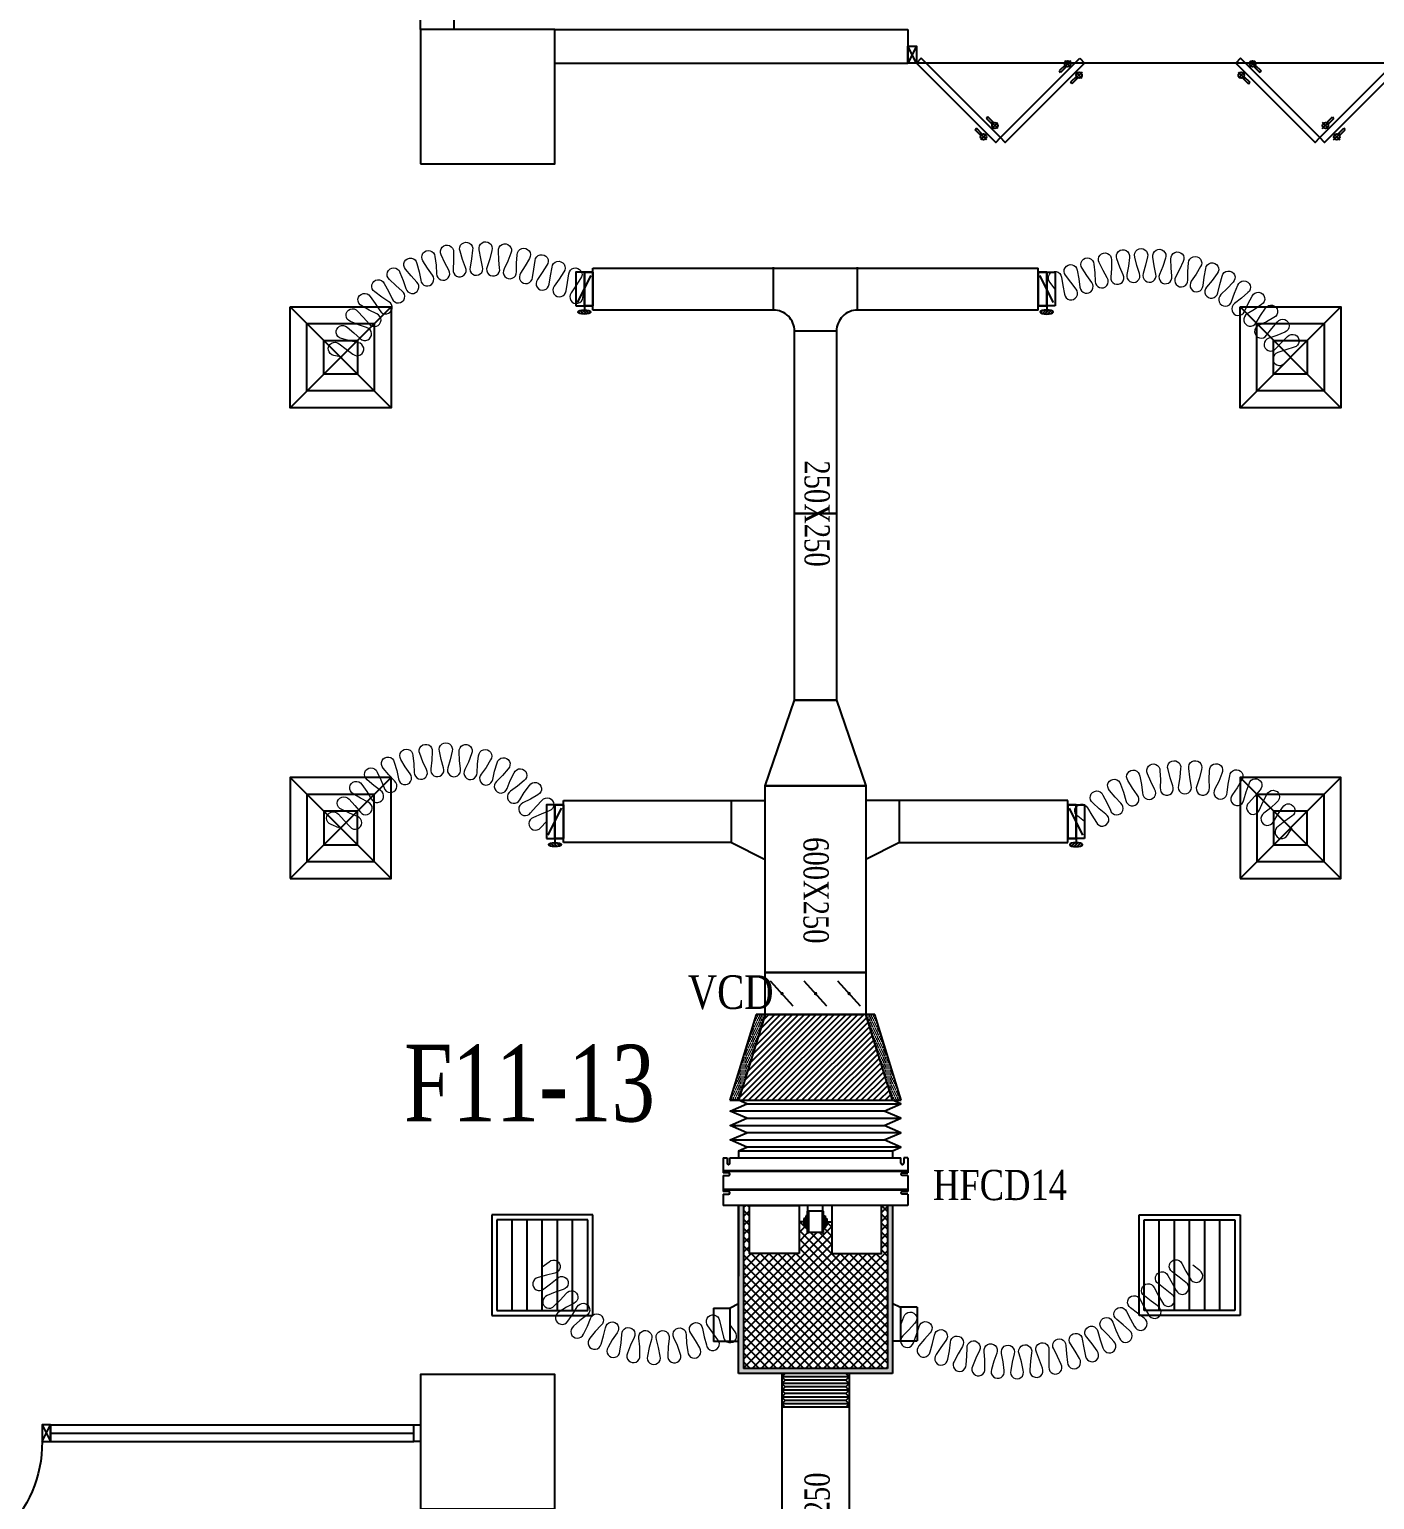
# Model space of a CAD drawing. Header units: metres. Extents: x 352651 to 1421851, y -87441 to -24441.
# Drawn here: x 1266957 to 1274959, y -57281 to -48536 of the extents above; entities that cross this region are included whole.
import ezdxf
from ezdxf.enums import TextEntityAlignment as Align

# ---------------------------------------------------------------- set-up
doc = ezdxf.new("R2010")
doc.units = ezdxf.units.M
doc.header["$LTSCALE"] = 300
doc.header["$MEASUREMENT"] = 0
for name, color, linetype in [('bat noi mem', 4, 'CONTINUOUS'), ('CUA', 8, 'CONTINUOUS'), ('CUAGIO', 2, 'CONTINUOUS'), ('HATCH', 145, 'CONTINUOUS'), ('KT', 1, 'CONTINUOUS'), ('THAY', 9, 'CONTINUOUS'), ('thiet bi', 11, 'CONTINUOUS'), ('TUONG', 7, 'CONTINUOUS'), ('vach', 6, 'CONTINUOUS')]:
    doc.layers.add(name, color=color, linetype=linetype)
doc.layers.add('noi mem', color=5, linetype='BATTING', lineweight=0)
doc.styles.add('PHU', font='vntimeh.shx', dxfattribs={"width": 0.8})
doc.styles.add('ROMANS', font='romans.shx', dxfattribs={"width": 0.75, "bigfont": 'romancvn.shx'})
doc.linetypes.add('BATTING', pattern='A,0.0001,-0.1,[134,ltypeshp.shx,S=0.1,R=0,X=-0.1,Y=0],-0.2,[134,ltypeshp.shx,S=0.1,R=180,X=0.1,Y=0],-0.1', length=0.4001)
pattern_1 = [(360, (715964.366, -112352.864), (6.25, -12.5), [0, -12.5])]

# ---------------------------------------------------------------- blocks, each defined once
blk = doc.blocks.new('SAG')
at = {"layer": 'CUAGIO'}
for p, q in [((-300, 300), (-300, -300)), ((300, 300), (-300, 300)), ((300, -300), (300, 300)), ((-300, -300), (300, -300))]:
    blk.add_line(p, q, dxfattribs=at)
at = {"layer": 'CUAGIO', "color": 8}
for p, q in [((-270, 270), (-270, -270)), ((270, 270), (-270, 270)), ((-180, -270), (-180, 270)), ((-90, -270), (-90, 270)), ((0, -270), (0, 270)), ((90, -270), (90, 270)), ((180, -270), (180, 270)), ((270, -270), (270, 270)), ((-270, -270), (270, -270))]:
    blk.add_line(p, q, dxfattribs=at)
blk = doc.blocks.new('c900')
at = {"layer": 'CUA', "ltscale": 0.2}
for p, q in [((22.3, 811.5), (22.3, 756.6)), ((50, 100), (50, 860)), ((90, 860), (50, 860)), ((90, 100), (90, 860)), ((117.7, 811.5), (117.7, 756.6)), ((46.9, 785.3), (-2.3, 785.3)), ((16.3, 769.1), (16.3, 719.8)), ((16.3, 719.8), (28.2, 719.8)), ((28.2, 769.1), (28.2, 719.8)), ((93.1, 785.3), (142.3, 785.3)), ((111.8, 769.1), (111.8, 719.8)), ((123.7, 719.8), (111.8, 719.8)), ((123.7, 769.1), (123.7, 719.8)), ((50, 100), (0, 0)), ((50, 0), (0, 100)), ((50, 0), (50, 100)), ((90, 100), (50, 100)), ((850, 0), (850, 100)), ((850, 0), (900, 100)), ((850, 100), (900, 0)), ((50, 0), (50, 0)), ((850, 0), (850, 0))]:
    blk.add_line(p, q, dxfattribs=at)
for points in [[(50, 100), (0, 100), (0, 0), (50, 0)], [(850, 100), (900, 100), (900, 0), (850, 0)]]:
    blk.add_lwpolyline(points, close=True, dxfattribs=at)
for centre in [(22.3, 785.3), (117.7, 785.3)]:
    blk.add_circle(centre, 17.3, dxfattribs=at)
blk.add_arc((90, 100), 760, 0, 90, dxfattribs=at)
blk = doc.blocks.new('cot1')
at = {"layer": 'vach'}
blk.add_lwpolyline([(-400, -400), (400, -400), (400, 400), (-400, 400)], close=True, dxfattribs=at)
blk = doc.blocks.new('SAD')
at = {"layer": 'CUAGIO', "color": 8}
for p, q in [((-300, -300), (300, 300)), ((300, -300), (-300, 300))]:
    blk.add_line(p, q, dxfattribs=at)
at = {"layer": 'CUAGIO'}
blk.add_lwpolyline([(300, -300), (300, 300), (-300, 300), (-300, -300)], close=True, dxfattribs=at)
at = {"layer": 'CUAGIO', "color": 8}
for points in [[(200, -200), (200, 200), (-200, 200), (-200, -200)], [(100, -100), (100, 100), (-100, 100), (-100, -100)]]:
    blk.add_lwpolyline(points, close=True, dxfattribs=at)
blk = doc.blocks.new('1-van gio D200')
at = {"layer": 'CUAGIO'}
h = blk.add_hatch(dxfattribs=at)
h.set_pattern_fill('ANSI31', color=256, scale=100, style=0)
edge = h.paths.add_edge_path()
edge.add_ellipse((486127, -58494), major_axis=(-38.1, 0), ratio=0.310482, start_angle=0, end_angle=360, ccw=False)
for p, q in [((486167, -58437.3), (486087.1, -58277.5)), ((486127, -58257.4), (486127, -58494))]:
    blk.add_line(p, q, dxfattribs=at)
at = {"layer": 'CUAGIO', "const_width": 3}
for points in [[(486127, -58457.4), (486177, -58457.4), (486177, -58257.4), (486077, -58257.4), (486077, -58457.4), (486127, -58457.4)], [(486167, -58437.3), (486087.1, -58277.5)], [(486127, -58257.4), (486127, -58494)]]:
    blk.add_lwpolyline(points, dxfattribs=at)
at = {"layer": 'CUAGIO'}
blk.add_lwpolyline([(486177, -58457.4), (486077, -58457.4), (486077, -58257.4), (486177, -58257.4)], close=True, dxfattribs=at)
at = {"layer": 'CUAGIO', "const_width": 5.35}
blk.add_lwpolyline([(486130.7, -58357.4, -1), (486123.3, -58357.4, -1)], format="xyb", close=True, dxfattribs=at)
at = {"layer": 'CUAGIO', "extrusion": (0, 0, -1)}
blk.add_ellipse((486127, -58494), major_axis=(-38.1, 0), ratio=0.310482, start_param=-1.570796, end_param=4.712389, dxfattribs=at)

msp = doc.modelspace()

# ---------------------------------------------------------------- hatches: boundary and pattern name
at = {"layer": 'CUAGIO'}
h = msp.add_hatch(dxfattribs=at)
h.set_pattern_fill('DOTS', color=2, scale=200, style=0)
h.set_pattern_definition(pattern_1)
h.paths.add_polyline_path([(1271280.8, -54395.8), (1271333.2, -54395.8), (1271175.2, -54905.8), (1271122.8, -54905.8)])
h = msp.add_hatch(dxfattribs=at)
h.set_pattern_fill('ANSI31', color=256, scale=200, style=0)
h.set_pattern_definition([(45, (445500.002, -62800), (-17.6776695, 17.6776695), [])])
h.paths.add_polyline_path([(1272091.2, -54905.8), (1271933.2, -54395.8), (1271333.2, -54395.8), (1271175.2, -54905.8)])
h = msp.add_hatch(dxfattribs=at)
h.set_pattern_fill('DOTS', color=2, scale=200, style=0)
h.set_pattern_definition(pattern_1)
h.paths.add_polyline_path([(1271933.2, -54395.8), (1271985.5, -54395.8), (1272143.5, -54905.8), (1272091.2, -54905.8)])
h = msp.add_hatch(dxfattribs=at)
h.set_pattern_fill('DOTS', color=2, scale=200, angle=-180, style=0)
h.set_pattern_definition([(180, (1870170.02, -86068.281), (-6.25, -12.5), [0, -12.5])])
h.paths.add_polyline_path([(1271205.2, -56500.8), (1271205.2, -55530.8), (1271175.2, -55530.8), (1271175.2, -56530.8), (1272091.2, -56530.8), (1272091.2, -55530.8), (1272061.2, -55530.8), (1272061.2, -56500.8)])
at = {"layer": 'CUAGIO', "ltscale": 1.5}
h = msp.add_hatch(dxfattribs=at)
h.set_pattern_fill('ANSI37', color=9, scale=300, angle=360, style=0)
h.set_pattern_definition([(45, (445500, 0), (-26.5165043, 26.5165043), []), (135, (445500, 0), (-26.5165043, -26.5165043), [])])
h.paths.add_polyline_path([(1271730, -55816.8), (1271730, -55629.4), (1271700.6, -55629.4), (1271700.6, -55649.6), (1271690, -55649.6), (1271690, -55665.4), (1271680.1, -55665.4), (1271680.1, -55690.3, -1), (1271673.7, -55692.4), (1271591.3, -55692.4, -1), (1271584.8, -55690.3), (1271584.8, -55665.4), (1271574.9, -55665.4), (1271574.9, -55649.6), (1271564.4, -55649.6), (1271564.4, -55629.4), (1271535, -55629.4), (1271535, -55816.8), (1271240, -55816.8), (1271240, -55530.8), (1271205.2, -55530.8), (1271205.2, -56500.8), (1272061.2, -56500.8), (1272061.2, -55530.8), (1272025, -55530.8), (1272025, -55816.8)])

# ---------------------------------------------------------------- linework, layer by layer
at = {"layer": 'bat noi mem'}
for p, q in [((1271175.2, -54905.8), (1272091.2, -54905.8)), ((1272041.2, -54970.1), (1271125.2, -54970.1)), ((1271225.2, -54927.3), (1272141.2, -54927.3)), ((1271125.2, -55055.8), (1272041.2, -55055.8)), ((1271225.2, -55013), (1272141.2, -55013)), ((1271125.2, -55141.5), (1272041.2, -55141.5)), ((1272141.2, -55098.7), (1271225.2, -55098.7)), ((1272141.2, -55184.4), (1271225.2, -55184.4)), ((1271453.2, -56530.8), (1271433.2, -56550.8)), ((1271833.2, -56550.8), (1271433.2, -56550.8)), ((1271433.2, -56550.8), (1271453.2, -56570.8)), ((1271453.2, -56570.8), (1271433.2, -56590.8)), ((1271813.2, -56530.8), (1271453.2, -56530.8)), ((1271813.2, -56570.8), (1271453.2, -56570.8)), ((1271813.2, -56530.8), (1271833.2, -56550.8)), ((1271833.2, -56550.8), (1271813.2, -56570.8)), ((1271813.2, -56570.8), (1271833.2, -56590.8)), ((1271833.2, -56590.8), (1271433.2, -56590.8)), ((1271433.2, -56590.8), (1271453.2, -56610.8)), ((1271453.2, -56610.8), (1271433.2, -56630.8)), ((1271833.2, -56630.8), (1271433.2, -56630.8)), ((1271433.2, -56630.8), (1271453.2, -56650.8)), ((1271453.2, -56650.8), (1271433.2, -56670.8)), ((1271813.2, -56610.8), (1271453.2, -56610.8)), ((1271813.2, -56650.8), (1271453.2, -56650.8)), ((1271833.2, -56590.8), (1271813.2, -56610.8)), ((1271813.2, -56610.8), (1271833.2, -56630.8)), ((1271833.2, -56630.8), (1271813.2, -56650.8)), ((1271813.2, -56650.8), (1271833.2, -56670.8)), ((1271833.2, -56670.8), (1271433.2, -56670.8)), ((1271433.2, -56670.8), (1271453.2, -56690.8)), ((1271453.2, -56690.8), (1271433.2, -56710.8)), ((1271833.2, -56710.8), (1271433.2, -56710.8)), ((1271433.2, -56710.8), (1271453.2, -56730.8)), ((1271813.2, -56690.8), (1271453.2, -56690.8)), ((1271813.2, -56730.8), (1271453.2, -56730.8)), ((1271833.2, -56670.8), (1271813.2, -56690.8)), ((1271813.2, -56690.8), (1271833.2, -56710.8)), ((1271833.2, -56710.8), (1271813.2, -56730.8))]:
    msp.add_line(p, q, dxfattribs=at)
for points in [[(1271175.2, -55205.8), (1271225.2, -55184.4), (1271125.2, -55141.5), (1271225.2, -55098.7), (1271125.2, -55055.8), (1271225.2, -55013), (1271125.2, -54970.1), (1271225.2, -54927.3), (1271175.2, -54905.8)], [(1272091.2, -55205.8), (1272141.2, -55184.4), (1272041.2, -55141.5), (1272141.2, -55098.7), (1272041.2, -55055.8), (1272141.2, -55013), (1272041.2, -54970.1), (1272141.2, -54927.3), (1272091.2, -54905.8)]]:
    msp.add_lwpolyline(points, dxfattribs=at)
at = {"layer": 'CUA', "ltscale": 0.2}
for p, q in [((1272233.2, -48736.2), (1272183.2, -48636.2)), ((1272233.2, -48636.2), (1272183.2, -48736.2)), ((1272233.2, -48636.2), (1272233.2, -48736.2)), ((1272233.2, -48636.2), (1272233.2, -48636.2)), ((1273117.3, -48748.4), (1273082.5, -48783.2)), ((1273082.5, -48783.2), (1273090.9, -48791.6)), ((1273125.7, -48756.8), (1273090.9, -48791.6)), ((1273151.5, -48722.6), (1273112.7, -48761.4)), ((1273150.4, -48758.5), (1273115.6, -48723.7)), ((1273219, -48790.1), (1273180.2, -48828.9)), ((1273183.1, -48791.2), (1273217.9, -48826)), ((1274147.3, -48790.1), (1274186.1, -48828.9)), ((1274183.2, -48791.2), (1274148.5, -48826)), ((1274214.8, -48722.6), (1274253.6, -48761.4)), ((1274215.9, -48758.5), (1274250.7, -48723.7)), ((1274240.6, -48756.8), (1274275.5, -48791.6)), ((1274249, -48748.4), (1274283.8, -48783.2)), ((1274283.8, -48783.2), (1274275.5, -48791.6)), ((1273184.9, -48815.9), (1273150, -48850.7)), ((1273158.4, -48859.1), (1273150, -48850.7)), ((1273193.2, -48824.3), (1273158.4, -48859.1)), ((1274173.1, -48824.3), (1274208, -48859.1)), ((1274181.5, -48815.9), (1274216.3, -48850.7)), ((1274208, -48859.1), (1274216.3, -48850.7)), ((1272658.1, -49057), (1272649.8, -49065.3)), ((1272692.9, -49091.8), (1272658.1, -49057)), ((1274673.4, -49091.8), (1274708.2, -49057)), ((1274708.2, -49057), (1274716.6, -49065.3)), ((1272582.2, -49132.9), (1272590.6, -49124.5)), ((1272617.1, -49167.7), (1272582.2, -49132.9)), ((1272625.4, -49159.3), (1272590.6, -49124.5)), ((1272684.6, -49100.2), (1272649.8, -49065.3)), ((1272718.7, -49126), (1272679.9, -49087.2)), ((1272682.8, -49124.9), (1272717.6, -49090.1)), ((1274647.6, -49126), (1274686.4, -49087.2)), ((1274683.5, -49124.9), (1274648.7, -49090.1)), ((1274681.7, -49100.2), (1274716.6, -49065.3)), ((1274740.9, -49159.3), (1274775.7, -49124.5)), ((1274749.3, -49167.7), (1274784.1, -49132.9)), ((1274784.1, -49132.9), (1274775.7, -49124.5)), ((1272651.2, -49193.5), (1272612.4, -49154.7)), ((1272650.2, -49157.6), (1272615.4, -49192.4)), ((1274715.1, -49193.5), (1274753.9, -49154.7)), ((1274716.2, -49157.6), (1274751, -49192.4))]:
    msp.add_line(p, q, dxfattribs=at)
at = {"layer": 'CUA', "linetype": 'Continuous'}
for p, q in [((1267083.2, -56836.2), (1269243.2, -56836.2)), ((1267083.2, -56886.2), (1269243.2, -56886.2)), ((1267083.2, -56936.2), (1269243.2, -56936.2))]:
    msp.add_line(p, q, dxfattribs=at)
at = {"layer": 'CUA', "ltscale": 0.2}
for points in [[(1272233.2, -48736.2), (1272183.2, -48736.2), (1272183.2, -48636.2), (1272233.2, -48636.2)], [(1272261.5, -48707.9), (1272233.2, -48736.2), (1272705.2, -49208.2), (1272733.4, -49179.9)], [(1273205.4, -48707.9), (1273233.7, -48736.2), (1272761.7, -49208.2), (1272733.4, -49179.9)], [(1274160.9, -48707.9), (1274132.6, -48736.2), (1274604.6, -49208.2), (1274632.9, -49179.9)], [(1275104.9, -48707.9), (1275133.2, -48736.2), (1274661.2, -49208.2), (1274632.9, -49179.9)]]:
    msp.add_lwpolyline(points, close=True, dxfattribs=at)
at = {"layer": 'CUA', "linetype": 'Continuous'}
msp.add_lwpolyline([(1269243.2, -56836.2), (1269283.2, -56836.2), (1269283.2, -56936.2), (1269243.2, -56936.2)], close=True, dxfattribs=at)
at = {"layer": 'CUA', "ltscale": 0.2}
for centre in [(1273133, -48741.1), (1273200.5, -48808.6), (1274165.8, -48808.6), (1274233.3, -48741.1), (1272700.3, -49107.5), (1274666.1, -49107.5), (1272632.7, -49175), (1274733.6, -49175)]:
    msp.add_circle(centre, 17.3, dxfattribs=at)
at = {"layer": 'CUAGIO'}
for p, q in [((1270308.2, -50205.6), (1270308.2, -49955.6)), ((1272958.2, -50205.6), (1272958.2, -49955.6)), ((1270133.2, -53373.4), (1270133.2, -53123.4)), ((1270133.2, -53123.4), (1271333.2, -53123.4)), ((1271133.2, -53373.4), (1271133.2, -53123.4)), ((1273133.2, -53123.4), (1271933.2, -53123.4)), ((1272133.2, -53373.4), (1272133.2, -53123.4)), ((1273133.2, -53373.4), (1273133.2, -53123.4)), ((1271133.2, -53373.4), (1270133.2, -53373.4)), ((1271133.2, -53373.4), (1271333.2, -53473.4)), ((1272133.2, -53373.4), (1271933.2, -53473.4)), ((1272133.2, -53373.4), (1273133.2, -53373.4)), ((1271500.1, -54345.1), (1271366.2, -54196.5)), ((1271700.1, -54345.1), (1271566.2, -54196.5)), ((1271900.1, -54345.1), (1271766.2, -54196.5)), ((1271175.2, -55530.8), (1271175.2, -55952.2)), ((1271205.2, -55530.8), (1271205.2, -56500.8)), ((1272061.2, -55530.8), (1272061.2, -56500.8)), ((1272138.8, -56136.8), (1272138.8, -56336.8)), ((1272238.5, -56136.8), (1272238.5, -56336.8)), ((1271025.5, -56141.5), (1271025.5, -56341.5)), ((1271125.2, -56341.5), (1271125.2, -56141.5)), ((1271125.2, -56341.5), (1271125.2, -56141.5)), ((1271125.2, -56341.5), (1271125.2, -56141.5)), ((1271125.2, -56341.5), (1271025.5, -56341.5)), ((1272091.2, -56336.8), (1272238.5, -56336.8)), ((1271433.2, -56530.8), (1271433.2, -58950.8)), ((1271833.2, -56530.8), (1271833.2, -58950.8))]:
    msp.add_line(p, q, dxfattribs=at)
at = {"layer": 'CUAGIO', "ltscale": 1.5}
msp.add_line((1270308.2, -49955.6), (1272958.2, -49955.6), dxfattribs=at)
at = {"layer": 'CUAGIO', "color": 2}
for p, q in [((1271383.2, -50205.6), (1271383.2, -49949.6)), ((1271883.2, -50205.6), (1271883.2, -49949.6)), ((1271758.2, -50330.6), (1271508.2, -50330.6)), ((1271333.2, -54395.8), (1271280.8, -54395.8)), ((1271348.7, -54395.8), (1271917.7, -54395.8)), ((1271985.5, -54395.8), (1271933.2, -54395.8)), ((1271175.2, -54905.8), (1271122.8, -54905.8)), ((1271122.8, -54905.8), (1272143.5, -54905.8)), ((1271175.2, -56530.8), (1271175.2, -55530.8)), ((1272091.2, -55530.8), (1272091.2, -56530.8)), ((1272091.2, -56530.8), (1271175.2, -56530.8)), ((1272061.2, -56500.8), (1271205.2, -56500.8)), ((1271833.2, -56730.8), (1271433.2, -56730.8))]:
    msp.add_line(p, q, dxfattribs=at)
at = {"layer": 'CUAGIO'}
for points in [[(1270308.2, -50180.6), (1270258.2, -50180.6), (1270258.2, -49980.6), (1270308.2, -49980.6)], [(1272958.2, -50180.6), (1273008.2, -50180.6), (1273008.2, -49980.6), (1272958.2, -49980.6)], [(1271758.2, -52525.8), (1271508.2, -52525.8), (1271508.2, -51415.8), (1271758.2, -51415.8)], [(1271933.2, -53035.8), (1271333.2, -53035.8), (1271508.2, -52525.8), (1271758.2, -52525.8)], [(1271933.2, -54145.8), (1271333.2, -54145.8), (1271333.2, -53035.8), (1271933.2, -53035.8)], [(1270133.2, -53348.4), (1270083.2, -53348.4), (1270083.2, -53148.4), (1270133.2, -53148.4)], [(1273133.2, -53348.4), (1273183.2, -53348.4), (1273183.2, -53148.4), (1273133.2, -53148.4)], [(1271333.2, -54145.8), (1271933.2, -54145.8), (1271933.2, -54395.8), (1271333.2, -54395.8)]]:
    msp.add_lwpolyline(points, close=True, dxfattribs=at)
msp.add_lwpolyline([(1272958.2, -50205.6), (1271883.2, -50205.6, 0.414214), (1271758.2, -50330.6), (1271758.2, -51415.8), (1271508.2, -51415.8), (1271508.2, -50330.6, 0.414214), (1271383.2, -50205.6), (1270308.2, -50205.6)], format="xyb", dxfattribs=at)
at = {"layer": 'CUAGIO', "const_width": 10}
for points in [[(1271428.2, -54270.8, 1), (1271438.2, -54270.8, 1)], [(1271628.2, -54270.8, 1), (1271638.2, -54270.8, 1)], [(1271828.2, -54270.8, 1), (1271838.2, -54270.8, 1)]]:
    msp.add_lwpolyline(points, format="xyb", close=True, dxfattribs=at)
at = {"layer": 'CUAGIO'}
for points in [[(1271280.8, -54395.8), (1271122.8, -54905.8)], [(1271333.2, -54395.8), (1271175.2, -54905.8), (1272091.2, -54905.8), (1271933.2, -54395.8)], [(1272143.5, -54905.8), (1271985.5, -54395.8)], [(1271175.2, -56116.3), (1271125.2, -56141.5)], [(1272088.8, -56111.6), (1272138.8, -56136.8)], [(1272238.5, -56136.8), (1272138.8, -56136.8)], [(1271025.5, -56141.5), (1271125.2, -56141.5)], [(1271175.2, -56341.5), (1271125.2, -56341.5)]]:
    msp.add_lwpolyline(points, dxfattribs=at)
at = {"layer": 'HATCH'}
msp.add_line((1267083.2, -56836.2), (1267083.2, -56936.2), dxfattribs=at)
at = {"layer": 'noi mem', "linetype": 'ByBlock', "ltscale": 1.5}
for points in [[(1268818.2, -50486.2), (1268768.3, -50474.9, -1.333333), (1268799.6, -50406.7), (1268840.7, -50437.2), (1268881.7, -50467.6, 1.333333), (1268913, -50399.5), (1268863.2, -50388.1), (1268813.5, -50374.6, -1.333333), (1268847.5, -50307.8), (1268887.7, -50340.1), (1268925, -50374.4, 1.333333), (1268963.2, -50309.8), (1268915.2, -50293.6), (1268867.6, -50274, -1.333333), (1268909.8, -50212), (1268945.5, -50249.1), (1268978.2, -50287.8, 1.333333), (1269024.2, -50228.6), (1268978.6, -50206.5), (1268933.9, -50180.9, -1.333333), (1268983.6, -50124.8), (1269014.4, -50166.1), (1269041.9, -50208.6, 1.333333), (1269095.1, -50155.7), (1269052.6, -50128), (1269011.5, -50097, -1.333333), (1269067.9, -50047.6), (1269093.2, -50092.5), (1269115.1, -50138.2, 1.333333), (1269174.5, -50092.4), (1269135.9, -50059.5), (1269099, -50023.6, -1.333333), (1269161.2, -49981.7), (1269180.6, -50029.4), (1269196.6, -50077.5, 1.333333), (1269261.3, -50039.6), (1269227.2, -50002.1), (1269195.1, -49961.8, -1.333333), (1269262.1, -49928.1), (1269275.4, -49977.9), (1269285.1, -50027.6, 1.333333), (1269354.1, -49998.2), (1269325, -49956.7), (1269298.3, -49912.7, -1.333333), (1269369, -49887.7), (1269375.8, -49938.7), (1269379.3, -49989.3, 1.333333), (1269451.4, -49968.8), (1269427.7, -49924), (1269406.8, -49876.9, -1.333333), (1269480.1, -49861.1), (1269480.5, -49912.6), (1269477.5, -49963.2, 1.333333), (1269551.6, -49952), (1269533.8, -49904.5), (1269519, -49855.2, -1.333333), (1269593.7, -49848.7), (1269587.5, -49899.9), (1269578.2, -49949.7, 1.333333), (1269653.2, -49947.9), (1269641.5, -49898.6), (1269633, -49847.8, -1.333333), (1269707.9, -49850.8), (1269695.4, -49900.8), (1269679.8, -49949, 1.333333), (1269754.4, -49956.7), (1269749, -49906.3), (1269747, -49854.8, -1.333333), (1269821, -49867.3), (1269802.2, -49915.3), (1269780.7, -49961.1, 1.333333), (1269853.7, -49978.2), (1269854.8, -49927.6), (1269859.3, -49876.3, -1.333333), (1269931, -49897.9), (1269906.4, -49943.2), (1269879.3, -49986, 1.333333), (1269949.6, -50012.1), (1269957, -49961.9), (1269965.5, -49911.6, -1.333333), (1270035.3, -49939), (1270007.2, -49981.7), (1269979.1, -50024.4, 1.333333), (1270048.8, -50051.9), (1270057.4, -50001.5), (1270065.9, -49951.1, -1.333333), (1270135.7, -49978.6), (1270107.6, -50021.2), (1270079.5, -50063.9, 1.333333), (1270149.2, -50091.4), (1270157.8, -50041), (1270166.3, -49990.6, -1.333333), (1270236.1, -50018.1), (1270208, -50060.8), (1270179.9, -50103.5, 1.333333), (1270249.6, -50130.9), (1270258.2, -50080.6)], [(1273058.2, -50080.6), (1273027.3, -50039.4, -1.333333), (1273096.1, -50009.6), (1273105, -50060.2), (1273114, -50110.9, 1.333333), (1273182.8, -50081), (1273151.9, -50039.9), (1273121, -49998.8, -1.333333), (1273189.8, -49968.9), (1273198.7, -50019.6), (1273206.3, -50070.1, 1.333333), (1273275.8, -50042), (1273246.1, -50000.4), (1273218.4, -49956.7, -1.333333), (1273289.3, -49932.3), (1273294.4, -49983.8), (1273296.5, -50034.9, 1.333333), (1273368.6, -50014.3), (1273343.5, -49969.8), (1273320.6, -49923.4, -1.333333), (1273393.7, -49906.7), (1273393.3, -49958.4), (1273390, -50009.4, 1.333333), (1273463.9, -49996.5), (1273443.6, -49949.6), (1273425.7, -49901.1, -1.333333), (1273500.2, -49892.2), (1273494.3, -49943.6), (1273485.7, -49993.9, 1.333333), (1273560.5, -49989), (1273545.3, -49940.2), (1273532.6, -49890, -1.333333), (1273607.6, -49889), (1273596.3, -49939.5), (1273582.4, -49988.7, 1.333333), (1273657.4, -49991.6), (1273647.4, -49941.6), (1273640.1, -49890.3, -1.333333), (1273714.8, -49897.3), (1273698.2, -49946.3), (1273679.2, -49993.7, 1.333333), (1273753.4, -50004.6), (1273748.8, -49953.7), (1273747, -49902, -1.333333), (1273820.5, -49916.8), (1273798.8, -49963.8), (1273774.9, -50008.9, 1.333333), (1273847.5, -50027.6), (1273848.3, -49976.5), (1273852, -49924.9, -1.333333), (1273923.5, -49947.4), (1273897, -49991.8), (1273868.4, -50034.2, 1.333333), (1273938.7, -50060.4), (1273944.8, -50009.7), (1273954, -49958.8, -1.333333), (1274022.7, -49988.7), (1273991.7, -50030.1), (1273958.8, -50069.2, 1.333333), (1274025.8, -50102.7), (1274037.3, -50053), (1274051.8, -50003.3, -1.333333), (1274117, -50040.3), (1274081.8, -50078.2), (1274044.9, -50113.6, 1.333333), (1274108, -50154), (1274124.8, -50105.8), (1274144.4, -50057.9, -1.333333), (1274205.3, -50101.6), (1274166.2, -50135.5), (1274125.8, -50166.8, 1.333333), (1274184.4, -50213.7), (1274206.1, -50167.5), (1274230.7, -50122, -1.333333), (1274286.6, -50171.9), (1274244.2, -50201.5), (1274200.7, -50228.3, 1.333333), (1274253.9, -50281.2), (1274280.4, -50237.5), (1274309.7, -50194.8, -1.333333), (1274360.1, -50250.4), (1274314.7, -50275.3), (1274268.7, -50297.4, 1.333333), (1274316, -50355.6), (1274347, -50314.9), (1274380.6, -50275.6, -1.333333), (1274424.8, -50336.2), (1274377.1, -50356.2), (1274328.9, -50373.3, 1.333333), (1274369.8, -50436.1), (1274404.9, -50399), (1274441.4, -50362.7, -1.333333), (1274480.4, -50426.7), (1274431.5, -50442.6), (1274382.6, -50458.5, 1.333333), (1274421.7, -50522.5), (1274458.2, -50486.2)], [(1268798.2, -53286.2), (1268751.5, -53265.5, -1.333333), (1268795, -53204.4), (1268829.9, -53241.6), (1268864.7, -53278.9, 1.333333), (1268908.2, -53217.8), (1268861.6, -53197.1), (1268814.9, -53176.3, -1.333333), (1268858.5, -53115.2), (1268893.3, -53152.5), (1268925.8, -53191.2, 1.333333), (1268972.3, -53132.4), (1268927.2, -53109.7), (1268883.4, -53082.5, -1.333333), (1268934.6, -53027.8), (1268964.6, -53069.7), (1268990.3, -53113.2, 1.333333), (1269045.8, -53062.8), (1269005.1, -53033), (1268966.3, -52999.1, -1.333333), (1269025.8, -52953.4), (1269048.5, -52999.8), (1269066.7, -53046.8, 1.333333), (1269129.8, -53006.3), (1269094.5, -52970.2), (1269061.7, -52930.3, -1.333333), (1269127.9, -52895.1), (1269142.7, -52944.5), (1269152.9, -52993.9, 1.333333), (1269221.8, -52964.3), (1269192.9, -52922.9), (1269167.2, -52878.2, -1.333333), (1269238.3, -52854.3), (1269244.8, -52905.5), (1269246.7, -52955.9, 1.333333), (1269319.6, -52937.9), (1269297.8, -52892.4), (1269279.8, -52844.1, -1.333333), (1269353.8, -52832.1), (1269351.8, -52883.7), (1269345.5, -52933.8, 1.333333), (1269420.3, -52928), (1269406.3, -52879.5), (1269396.4, -52828.9, -1.333333), (1269471.4, -52829.3), (1269461, -52879.8), (1269446.5, -52928.1, 1.333333), (1269521.3, -52934.7), (1269515.5, -52884.6), (1269514, -52833, -1.333333), (1269587.9, -52845.7), (1269569.3, -52893.8), (1269547.1, -52939.2, 1.333333), (1269619.8, -52957.9), (1269622.3, -52907.5), (1269629.3, -52856.4, -1.333333), (1269700.1, -52881.1), (1269673.9, -52925.5), (1269644.6, -52966.5, 1.333333), (1269713.1, -52997), (1269723.9, -52947.6), (1269739.2, -52898.4, -1.333333), (1269805, -52934.4), (1269771.9, -52973.9), (1269736.2, -53009.6, 1.333333), (1269798.8, -53050.8), (1269817.5, -53003.9), (1269840.7, -52957.9, -1.333333), (1269899.8, -53004.1), (1269860.6, -53037.7), (1269819.5, -53067, 1.333333), (1269874.5, -53118), (1269900.7, -53074.8), (1269931.1, -53033.2, -1.333333), (1269981.7, -53088.5), (1269937.6, -53115.1), (1269892.3, -53137.4, 1.333333), (1269938.2, -53196.7), (1269971, -53158.4), (1270006.4, -53121.6, -1.333333), (1270049.1, -53183.3), (1270002.1, -53203.4), (1269955.2, -53223.4, 1.333333), (1269997.8, -53285.1), (1270033.2, -53248.4)], [(1273233.2, -53248.4), (1273193.8, -53216.5, -1.333333), (1273250, -53166.8), (1273276.8, -53209.8), (1273303.5, -53252.8, 1.333333), (1273359.8, -53203.3), (1273320.6, -53171.3), (1273282.8, -53136.8, -1.333333), (1273341.8, -53090.4), (1273366.4, -53135.3), (1273387.1, -53181, 1.333333), (1273449.3, -53139.1), (1273414.8, -53102.8), (1273382.4, -53063.1, -1.333333), (1273447.6, -53025.9), (1273465.4, -53073.9), (1273479.1, -53122.1, 1.333333), (1273546.8, -53089.8), (1273517.9, -53048.8), (1273491.8, -53004.7, -1.333333), (1273561.7, -52977.5), (1273572.2, -53027.6), (1273578.8, -53077.4, 1.333333), (1273650.4, -53055.3), (1273627.9, -53010.5), (1273608.5, -52963.1, -1.333333), (1273681.6, -52946.4), (1273684.7, -52997.5), (1273683.9, -53047.7, 1.333333), (1273758, -53036.4), (1273742.3, -52988.8), (1273730.1, -52939, -1.333333), (1273804.8, -52933.2), (1273800.4, -52984.3), (1273792.2, -53033.7, 1.333333), (1273867.2, -53033.5), (1273858.7, -52984), (1273853.9, -52933, -1.333333), (1273928.7, -52938.3), (1273916.8, -52988.1), (1273901.5, -53035.8, 1.333333), (1273975.7, -53046.6), (1273974.5, -52996.4), (1273977.2, -52945.3, -1.333333), (1274050.4, -52961.4), (1274031.4, -53008.9), (1274009.2, -53053.9, 1.333333), (1274081.1, -53075.4), (1274087.2, -53025.6), (1274097.4, -52975.4, -1.333333), (1274167.5, -53002.1), (1274141.7, -53046.4), (1274113.1, -53087.6, 1.333333), (1274181, -53119.4), (1274194.4, -53071.1), (1274211.9, -53022.9, -1.333333), (1274277.3, -53059.6), (1274245.2, -53099.6), (1274211, -53136.2, 1.333333), (1274273.5, -53177.6), (1274293.8, -53131.8), (1274318.1, -53086.7, -1.333333), (1274377.4, -53132.6), (1274339.9, -53167.4), (1274300.6, -53198.7, 1.333333), (1274356.5, -53248.7), (1274383.3, -53206.3), (1274411.5, -53164.2, -1.333333), (1274466.1, -53215.6), (1274425.7, -53246.2), (1274385.4, -53276.9, 1.333333), (1274440, -53328.3), (1274468.2, -53286.2)], [(1270008.2, -55896.2), (1270049, -55865.9, -1.333333), (1270081.8, -55933.4), (1270032.8, -55946.8), (1269983.7, -55960.4, 1.333333), (1270016.6, -56027.7), (1270057.5, -55997.4), (1270096, -55965, -1.333333), (1270132.7, -56030.4), (1270085, -56046.4), (1270037.8, -56066.9, 1.333333), (1270079.6, -56129.1), (1270116.4, -56093.1), (1270149.2, -56055, -1.333333), (1270195.9, -56113.6), (1270151.4, -56137.1), (1270108.1, -56164.9, 1.333333), (1270159.5, -56219.6), (1270189.9, -56178.1), (1270216.2, -56135.2, -1.333333), (1270271.7, -56185.5), (1270231.6, -56215.9), (1270193.4, -56250.3, 1.333333), (1270252.9, -56296), (1270276.2, -56250.2), (1270295.2, -56203.6, -1.333333), (1270358.2, -56244.3), (1270323.5, -56280.7), (1270291.3, -56320.8, 1.333333), (1270357.3, -56356.3), (1270373, -56307.3), (1270384.2, -56258.3, -1.333333), (1270452.9, -56288.3), (1270424.5, -56329.9), (1270399.2, -56374.6, 1.333333), (1270470.2, -56399), (1270477.7, -56348.2), (1270480.9, -56298, -1.333333), (1270553.6, -56316.5), (1270532.2, -56362.1), (1270514.5, -56410.4, 1.333333), (1270588.4, -56423), (1270587.7, -56371.6), (1270582.7, -56321.5, -1.333333), (1270657.4, -56328.2), (1270643.7, -56376.6), (1270634, -56427.1, 1.333333), (1270709, -56427.6), (1270700, -56377), (1270687, -56328.4, -1.333333), (1270761.8, -56322.9), (1270756.1, -56372.9), (1270754.6, -56424.3, 1.333333), (1270828.7, -56412.7), (1270811.7, -56364.2), (1270791, -56318.3, -1.333333), (1270864, -56300.8), (1270866.4, -56351.1), (1270873.2, -56402.1, 1.333333), (1270944.5, -56378.7), (1270919.8, -56333.6), (1270892.1, -56291.6, -1.333333), (1270961.2, -56262.6), (1270971.7, -56311.9), (1270984, -56361.2, 1.333333), (1271052.2, -56330), (1271022.9, -56288.4), (1270993.5, -56246.9, -1.333333), (1271061.7, -56215.6), (1271074, -56265), (1271086.3, -56314.3, 1.333333), (1271154.5, -56283.1), (1271125.2, -56241.5)], [(1272141.2, -56241.5), (1272159.3, -56193.8, -1.333333), (1272222.6, -56233.9), (1272187.3, -56270.7), (1272152, -56307.5, 1.333333), (1272215.4, -56347.6), (1272233.4, -56299.8), (1272249.7, -56251.8, -1.333333), (1272314.4, -56289.7), (1272280.5, -56327.4), (1272248.2, -56367.3, 1.333333), (1272314.7, -56402), (1272328.9, -56352.6), (1272340.3, -56303.2, -1.333333), (1272408.5, -56334.4), (1272378.5, -56375.3), (1272350.4, -56418.3, 1.333333), (1272420, -56446.1), (1272429.2, -56395.5), (1272435.6, -56345.2, -1.333333), (1272506.5, -56369.5), (1272480.8, -56413.2), (1272457.1, -56458.8, 1.333333), (1272529.2, -56479.4), (1272533.3, -56428.2), (1272534.6, -56377.5, -1.333333), (1272607.6, -56394.5), (1272586.4, -56440.6), (1272567.4, -56488.3, 1.333333), (1272641.2, -56501.6), (1272640.1, -56450.3), (1272636.3, -56399.7, -1.333333), (1272710.7, -56409.3), (1272694.2, -56457.2), (1272680.1, -56506.6, 1.333333), (1272754.9, -56512.5), (1272748.6, -56461.5), (1272739.8, -56411.6, -1.333333), (1272814.7, -56413.6), (1272803.2, -56463), (1272794.1, -56513.5, 1.333333), (1272869.1, -56511.9), (1272857.7, -56461.8), (1272843.9, -56413, -1.333333), (1272918.7, -56407.5), (1272912.1, -56457.8), (1272908.2, -56509, 1.333333), (1272982.6, -56499.8), (1272966.3, -56451.1), (1272947.6, -56403.9, -1.333333), (1273021.5, -56391), (1273020, -56441.7), (1273021.2, -56493, 1.333333), (1273094.3, -56476.4), (1273073.2, -56429.6), (1273049.9, -56384.5, -1.333333), (1273122.1, -56364.2), (1273125.7, -56414.8), (1273132.1, -56465.8, 1.333333), (1273203.2, -56441.9), (1273177.5, -56397.4), (1273149.8, -56355, -1.333333), (1273219.6, -56327.5), (1273228.2, -56377.5), (1273239.7, -56427.6, 1.333333), (1273308, -56396.7), (1273278, -56355), (1273246.2, -56315.5, -1.333333), (1273312.9, -56281.2), (1273326.5, -56330.1), (1273342.9, -56378.7, 1.333333), (1273407.8, -56341.1), (1273373.7, -56302.7), (1273338.1, -56266.6, -1.333333), (1273401, -56225.8), (1273419.5, -56273), (1273440.7, -56319.8, 1.333333), (1273501.5, -56275.9), (1273463.7, -56241.1), (1273424.7, -56208.7, -1.333333), (1273483.2, -56161.8), (1273506.3, -56206.9), (1273531.2, -56251.5, 1.333333), (1273588, -56202.6), (1273547.6, -56171.3), (1273507.2, -56140.1, -1.333333), (1273564, -56091.2), (1273588.9, -56135.7), (1273613.9, -56180.2, 1.333333), (1273670.7, -56131.2), (1273630.3, -56100), (1273589.9, -56068.9, -1.333333), (1273646.7, -56019.9), (1273671.6, -56064.4), (1273696.5, -56108.9, 1.333333), (1273753.3, -56060), (1273712.9, -56028.8), (1273672.5, -55997.6, -1.333333), (1273729.3, -55948.6), (1273754.2, -55993.1), (1273779.1, -56037.7, 1.333333), (1273835.9, -55988.7), (1273795.5, -55957.5), (1273755.1, -55926.3, -1.333333), (1273811.9, -55877.3), (1273836.8, -55921.8), (1273861.8, -55966.4, 1.333333), (1273918.6, -55917.4), (1273878.2, -55886.2)]]:
    msp.add_lwpolyline(points, format="xyb", dxfattribs=at)
at = {"layer": 'THAY'}
msp.add_line((1275183.2, -48736.2), (1272183.2, -48736.2), dxfattribs=at)
at = {"layer": 'thiet bi'}
for p, q in [((1271083.1, -55248.8), (1271083.1, -55337.8)), ((1271123.7, -55248.8), (1272141.5, -55248.8)), ((1271175.2, -55205.8), (1272091.2, -55205.8)), ((1271175.2, -55205.8), (1271175.2, -55248.8)), ((1272091.2, -55205.8), (1272091.2, -55248.8)), ((1272182.1, -55248.8), (1272182.1, -55337.8)), ((1271083.1, -55353.8), (1271083.1, -55448.8)), ((1271083.6, -55322.6), (1272181.6, -55322.6)), ((1271083.6, -55328.1), (1272181.6, -55328.1)), ((1272182.1, -55353.8), (1272182.1, -55448.8)), ((1271083.6, -55434.1), (1272181.6, -55434.1)), ((1271083.6, -55439.1), (1272181.6, -55439.1)), ((1271083.1, -55464.8), (1271083.1, -55530.8)), ((1272182.1, -55464.8), (1272182.1, -55530.8)), ((1271564.4, -55609.2), (1271564.4, -55649.6)), ((1271574.9, -55609.2), (1271564.4, -55609.2)), ((1271574.9, -55593.4), (1271574.9, -55665.4)), ((1271584.8, -55593.4), (1271574.9, -55593.4)), ((1271584.8, -55692.4), (1271584.8, -55566.3)), ((1271680.1, -55566.3), (1271584.8, -55566.3)), ((1271588, -55564), (1271588, -55530.8)), ((1271591.3, -55566.3), (1271591.3, -55692.4)), ((1271673.7, -55566.3), (1271673.7, -55692.4)), ((1271676.9, -55564), (1271676.9, -55530.8)), ((1271680.1, -55692.4), (1271680.1, -55566.3)), ((1271680.1, -55593.4), (1271690, -55593.4)), ((1271690, -55593.4), (1271690, -55665.4)), ((1271690, -55609.2), (1271700.6, -55609.2)), ((1271700.6, -55609.2), (1271700.6, -55649.6)), ((1271564.4, -55629.4), (1271535, -55629.4)), ((1271574.9, -55649.6), (1271564.4, -55649.6)), ((1271584.8, -55665.4), (1271574.9, -55665.4)), ((1271680.1, -55692.4), (1271584.8, -55692.4)), ((1271680.1, -55665.4), (1271690, -55665.4)), ((1271690, -55649.6), (1271700.6, -55649.6)), ((1271700.6, -55629.4), (1271730, -55629.4))]:
    msp.add_line(p, q, dxfattribs=at)
for points in [[(1271083.1, -55248.8), (1271107.7, -55248.8)], [(1272182.1, -55248.8), (1272157.5, -55248.8)], [(1271083.1, -55353.8), (1271083.1, -55448.8)], [(1272182.1, -55353.8), (1272182.1, -55448.8)], [(1272182.1, -55530.8), (1271083.1, -55530.8)]]:
    msp.add_lwpolyline(points, dxfattribs=at)
for points in [[(1271107.7, -55248.8), (1271107.7, -55280.8, 1), (1271123.7, -55280.8), (1271123.7, -55248.8)], [(1272157.5, -55248.8), (1272157.5, -55280.8, -1), (1272141.5, -55280.8), (1272141.5, -55248.8)], [(1271083.1, -55353.8), (1271115.7, -55353.8, 1), (1271115.7, -55337.8), (1271083.1, -55337.8)], [(1272182.1, -55353.8), (1272149.5, -55353.8, -1), (1272149.5, -55337.8), (1272182.1, -55337.8)], [(1271083.1, -55464.8), (1271115.7, -55464.8, 1), (1271115.7, -55448.8), (1271083.1, -55448.8)], [(1272182.1, -55464.8), (1272149.5, -55464.8, -1), (1272149.5, -55448.8), (1272182.1, -55448.8)]]:
    msp.add_lwpolyline(points, format="xyb", dxfattribs=at)
for points in [[(1271535, -55816.8), (1271240, -55816.8), (1271240, -55530.8), (1271535, -55530.8)], [(1271730, -55816.8), (1272025, -55816.8), (1272025, -55530.8), (1271730, -55530.8)]]:
    msp.add_lwpolyline(points, close=True, dxfattribs=at)
for centre, start, end in [((1271588, -55567.4), 18.04953, 161.95047), ((1271676.9, -55567.4), 18.04953, 161.95047), ((1271588, -55691.4), 198.04953, 341.95047), ((1271676.9, -55691.4), 198.04953, 341.95047)]:
    msp.add_arc(centre, 3.41, start, end, dxfattribs=at)
at = {"layer": 'TUONG'}
for p, q in [((1269283.2, -48536.2), (1269283.2, -46436.2)), ((1269483.2, -48536.2), (1269483.2, -46436.2)), ((1270083.2, -48536.2), (1272183.2, -48536.2)), ((1272183.2, -48536.2), (1272183.2, -48736.2)), ((1270083.2, -48736.2), (1272183.2, -48736.2))]:
    msp.add_line(p, q, dxfattribs=at)

# ---------------------------------------------------------------- block references
at = {"layer": 'CUAGIO', "xscale": -1}
for name, p in [('1-van gio D200', (1756385.2, 8276.8)), ('1-van gio D200', (1756210.2, 5109)), ('SAG', (1273858.2, -55886.2))]:
    msp.add_blockref(name, p, dxfattribs=at)
at = {"layer": 'CUAGIO'}
for name, p in [('1-van gio D200', (786881.1, 8276.8)), ('1-van gio D200', (787056.1, 5109)), ('SAG', (1270008.2, -55886.2))]:
    msp.add_blockref(name, p, dxfattribs=at)
at = {"layer": 'CUAGIO', "xscale": -1, "rotation": 270}
for p in [(1268808.2, -50486.2), (1274458.2, -50486.2)]:
    msp.add_blockref('SAD', p, dxfattribs=at)
at = {"layer": 'CUAGIO', "rotation": 270}
for p in [(1268808.2, -53286.2), (1274458.2, -53286.2)]:
    msp.add_blockref('SAD', p, dxfattribs=at)
at = {"layer": 'HATCH', "xscale": -1, "rotation": 180}
msp.add_blockref('c900', (1266183.2, -56836.2), dxfattribs=at)
at = {"layer": 'vach'}
for p in [(1269683.2, -48936.2), (1269683.2, -56936.2)]:
    msp.add_blockref('cot1', p, dxfattribs=at)

# ---------------------------------------------------------------- texts
at = {"layer": 'CUAGIO', "color": 2, "style": 'PHU', "width": 0.75}
for s, rotation, p in [('250x250', 270, (1271567.9, -51415.8)), ('600x250', 270, (1271561.7, -53656.9)), ('400x250', 90, (1271717.4, -57436.3))]:
    msp.add_text(s, height=150, rotation=rotation, dxfattribs=at).set_placement(p, align=Align.CENTER)
at = {"layer": 'CUAGIO', "color": 2, "style": 'PHU'}
for s, insert, char_height, width, attachment_point in [('VCD', (1270873.5, -54162.4), 200, 439.881, 1), ('hfcd14', (1272331.7, -55502.3), 180, 795.013, 7)]:
    msp.add_mtext(s, dxfattribs=dict(at, insert=insert, char_height=char_height, width=width, attachment_point=attachment_point))
at = {"layer": 'KT', "ltscale": 1.5, "insert": (1269185.7, -54575.5), "char_height": 456.096, "width": 2517.297, "attachment_point": 1, "style": 'ROMANS'}
msp.add_mtext('{\\fTimes New Roman|b0|i0|c0|p18;F11-13}', dxfattribs=at)

doc.saveas('drawing.dxf')
